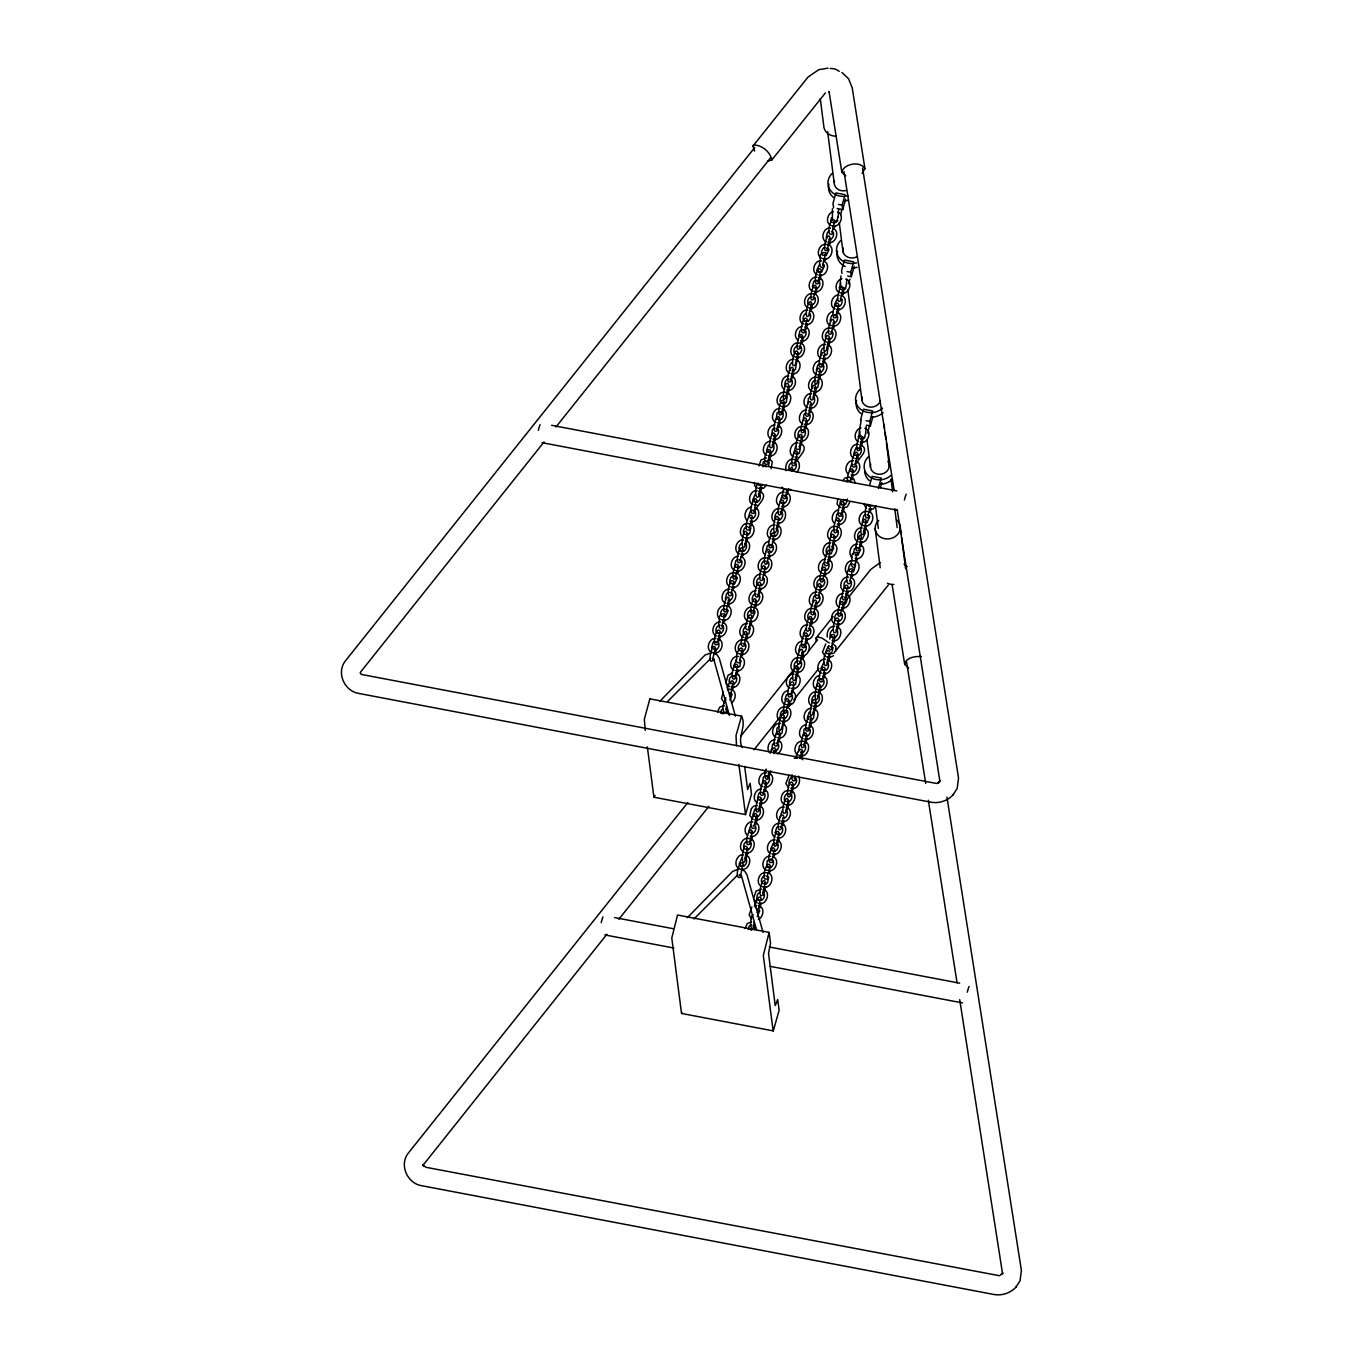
<?xml version="1.0" encoding="UTF-8"?>
<svg xmlns="http://www.w3.org/2000/svg" width="1363" height="1363" viewBox="0 0 1363 1363"><rect width="100%" height="100%" fill="white"/><g stroke="black" fill="none" stroke-linecap="round" stroke-linejoin="round"><path stroke-width="1.5" d="M721.828 626.281L724.452 615.786L723.037 616.383M725.695 609.517C726.735 611.834 728.847 598.578 728.353 599.924M735.236 576.805C734.981 578.116 739.905 564.844 736.838 567.127M742.92 652.349C743.227 642.194 735.032 652.417 736.804 658.039C733.669 664.088 743.431 663.968 739.7 659.862M739.002 567.894C735.577 553.787 728.268 587.3 736.889 577.248M740.45 551.419L740.688 550.362M743.585 551.47C740.296 537.601 732.681 569.819 741.336 561.232M745.067 544.519L747.367 533.7L746.362 534.313M743.431 643.796C744.505 647.101 746.771 631.955 746.106 634.204M748.168 535.046C741.523 517.923 739.24 568.15 747.878 537.533M740.569 866.221L740.825 865.164M752.768 518.639C751.234 509.115 745.527 521.705 746.464 526.22C744.062 531.996 753.279 530.48 749.463 527.072M743.721 866.272C741.131 853.068 732.34 881.912 741.063 876.954M752.989 611.084C752.7 613.282 757.845 598.323 754.574 601.424M757.351 502.214C754.625 488.789 746.038 518.639 754.812 512.641M748.304 849.865C741.591 832.878 739.393 882.883 747.997 852.352M749.122 842.351C748.713 844.719 754.216 830.067 750.314 832.554M752.887 833.44C749.735 819.521 741.898 851.807 750.621 843.203M761.338 585.749C758.646 572.375 750.008 602.173 758.816 596.193M762.496 578.474L765.103 567.979L764.098 568.592M757.47 817.016C755.017 804.17 746.072 831.566 754.625 828.023M758.629 809.741L761.236 799.246L759.821 799.825M762.053 800.592C758.237 786.247 751.643 820.986 760.043 809.554M771.935 536.443L772.191 535.386M762.616 893.276L765.239 882.781L763.825 883.377M775.087 536.494C772.548 523.358 763.689 552.117 772.429 547.193M776.246 529.219L778.869 518.724L777.455 519.32M779.67 520.087C773.128 502.93 770.64 553.225 779.363 522.574M770.623 867.72C769.379 858.383 763.229 870.31 764.37 874.842C761.61 880.634 771.032 880.072 767.335 876.153M779.789 834.889C776.058 820.56 769.345 855.265 777.796 843.833M776.28 743.721C776.518 745.34 782.038 731.215 777.83 734.044M784.253 503.663C780.76 489.556 773.554 523.068 782.141 513.016M775.206 851.313C772.548 838.075 763.876 866.953 772.565 861.995M789.91 379.664C790.966 383.156 793.045 367.891 792.533 370.055M780.232 827.256C781.357 829.317 783.367 816.352 782.89 817.664M785.787 711.009C785.344 711.895 791.375 698.486 786.996 701.212M793.419 470.831L791.869 466.981L789.092 469.911M784.372 818.464C780.931 804.323 773.656 837.887 782.26 827.818M793.862 463.199C794.152 465.226 799.297 451.221 795.447 453.521M799.417 346.935C799.042 349.03 804.732 334.191 800.626 337.138M798.002 454.407C794.85 440.488 787.03 472.774 795.753 464.17M788.956 802.057C785.241 787.763 778.512 822.4 786.962 811.002M802.586 437.983C801.035 428.408 795.328 441.067 796.299 445.582C794.033 451.937 803.386 449.074 799.297 446.417M793.556 785.633C789.824 771.305 783.095 806.01 791.545 794.578M803.403 430.487C803.216 432.855 807.833 418.322 805.005 420.809M799.536 661.736L800.268 662.657L802.177 651.838M812.399 620.915C810.014 604.32 801.376 640.303 810.474 628.939M809.043 629.127L811.667 618.632L810.252 619.228M822.673 265.069L825.297 254.574L823.882 255.154M817.289 696.033L818.004 696.953L819.93 686.134M832.06 232.477L834.463 221.726L833.457 222.339M826.711 563.123C827.699 565.219 829.88 552.185 829.334 553.514M829.368 645.909C826.131 646.914 831.345 652.519 832.418 647.987M840.426 299.349L843.05 288.854L841.635 289.45M835.4 537.891C828.568 521.16 826.591 570.773 835.093 540.378M836.218 530.394C835.809 532.575 841.312 518.196 837.427 520.598M839.983 521.484C836.456 507.326 829.3 540.907 837.87 530.837M841.414 505.009L841.67 503.952M844.566 505.06C841.755 491.736 833.304 521.45 842.044 515.504M844.447 597.403L845.503 598.442L847.139 587.777M848.553 588.612C845.707 575.237 837.308 605.019 846.031 599.039M853.732 472.228C851.636 462.193 846.15 477.016 847.479 481.735M853.817 464.579C855.402 467.492 857.821 453.044 856.509 455.055M858.315 455.804C855.811 442.6 846.917 471.445 855.674 466.487M862.898 439.38C859.184 425.052 852.454 459.757 860.905 448.342M867.72 515.418C867.277 516.458 873.019 503.424 868.913 505.622M726.087 682.233L727.995 675.332L732.51 672.743M757.487 798.156L758.458 799.842M762.735 883.497C759.958 882.56 761.73 875.591 765.188 875.779M774.951 742.971L772.565 744.249L771.833 750.349M789.824 470.065C787.558 468.838 789.194 462.296 792.567 462.449M775.206 832.708L776.194 834.122M784.952 699.832L786.434 694.755L788.393 693.716M816.352 370.123L817.817 364.977L819.759 363.938M830.101 320.867L831.566 315.722L833.509 314.683M833.185 222.68L836.507 222.084L838.126 216.717M858.332 436.944L858.741 438.187M423.246 1164.479L423.45 1166.2L423.007 1165.144L426.023 1167.307L999.607 1275.751L1002.776 1272.906L1002.606 1274.013L959.705 999.658M733.805 684.72C733.805 675.401 725.951 685.231 727.706 690.36M650.049 698.895L741.472 716.103C747.111 726.666 736.684 736.77 742.256 747.554M771.066 453.402C770.129 443.367 763.587 455.549 764.796 460.541C762.718 468.497 773.809 461.784 765.955 461.035M775.649 436.978C772.463 421.525 764.967 456.895 773.673 445.497M780.232 420.554C777.694 405.663 768.988 438.392 778.017 429.89M784.815 404.147C781.629 388.676 774.133 424.063 782.856 412.648M789.398 387.722C785.684 370.02 779.363 411.03 786.724 395.9M766.602 784.628C764.047 769.686 755.375 802.466 764.387 793.947M793.982 371.298C791.579 356.595 782.618 388.131 791.63 380.993M798.582 354.891C795.481 339.438 787.831 374.808 796.605 363.393M775.768 751.78C777.183 745.663 769.976 747.401 770.862 752.649M780.369 735.373C777.949 720.686 768.988 752.189 778 745.05M784.952 718.948C781.289 701.178 774.9 742.154 782.26 727.126M807.152 422.002C804.34 406.77 796.145 440.965 805.056 430.912M789.535 702.524C786.281 687.105 778.869 722.424 787.558 711.043M811.735 405.595C809.196 390.687 800.49 423.416 809.503 414.914M816.318 389.171C813.132 373.683 805.635 409.104 814.341 397.689M798.701 669.693C795.447 654.274 788.035 689.593 796.725 678.195M820.901 372.746C817.238 355.044 810.866 395.798 818.226 380.924M802.688 753.228C802.892 744.079 794.799 753.194 796.691 758.339M830.067 339.915C826.37 322.673 819.64 362.337 827.528 348.161M807.271 736.821C804.34 721.657 796.333 755.732 805.175 745.731M834.65 323.491C832.282 308.771 823.269 340.341 832.299 333.185M811.854 720.397C809.247 705.404 800.66 738.269 809.622 729.716M816.437 703.972C812.689 686.339 806.436 727.263 813.762 712.15M821.02 687.565C815.142 668.5 811.615 721.521 820.833 689.065M828.005 68.15L818.771 69.683L808.038 77.061L753.006 145.977L754.523 151.089M767.744 161.107L771.697 160.153C770.828 152.264 761.661 144.734 753.773 145.108L753.006 145.977M833.1 616.638L815.892 638.225L816.284 641.326M716.018 650.901C713.633 634.374 704.995 670.272 714.093 658.942M729.767 601.645C727.672 585.34 718.471 620.029 727.723 610.079M747.503 635.942C746.004 620.404 735.73 651.224 745.05 645.449M756.669 603.093C754.182 586.499 745.714 622.499 754.744 611.135M803.114 338.944C800.745 322.418 792.09 358.299 801.188 346.969M812.28 306.096C809.912 289.586 801.257 325.467 810.355 314.137M816.863 289.689C814.495 273.145 805.84 309.06 814.938 297.713M830.612 240.433C828.397 224.06 819.384 258.834 828.568 248.867M803.233 653.746C801.41 637.68 791.733 671.039 801.052 662.588M843.782 291.137C841.227 274.576 832.844 310.508 841.857 299.161M816.982 604.49C815.619 589.055 805.158 619.756 814.546 614.014M834.735 638.787C836.541 632.568 829.079 633.369 829.863 639.162M843.901 605.939C841.533 589.395 832.878 625.31 841.976 613.98M846.815 279.142L846.44 283.504M845.724 175.827L841.806 172.113C843.953 163.441 860.445 160.783 864.926 168.637L862.08 173.357M795.055 776.16L795.089 779.04L794.033 778.017M908.61 668.074L904.674 664.36C905.986 657.341 915.408 656.08 921.371 656.591M761.798 487.221L760.35 493.27M770.964 454.373L769.516 460.421M775.547 437.966L774.099 443.997M788.7 488.67L787.252 494.718M802.449 439.414L801.001 445.462M807.049 422.99L805.584 429.038M757.334 818.447L757.164 819.504M761.917 802.023L760.469 808.072M766.5 785.616L765.052 791.647M755.272 907.179C754.165 903.09 759.975 891.487 761.474 900.159M788.819 803.471L787.371 809.52M793.419 787.064L791.954 793.096M802.586 754.216L801.955 757.3M858.179 457.235L858.026 458.292M862.762 440.811L861.314 446.86M838.126 216.973L838.586 209.834M753.756 897.893L756.005 891.095L761.389 889.119M855.095 482.928L853.92 479.146L849.081 477.203M865.744 433.264L864.142 438.375L860.803 438.971M863.801 503.663L866.084 508.331M832.401 208.743L832.435 219.835M840.988 275.871L840.204 282.942L841.533 287.559M866.204 426.125L865.624 433.383M715.865 651.94L715.319 654.479M726.309 706.784L725.815 709.833M733.618 686.219L733.073 688.775M780.045 422.07L778.682 427.59M738.201 669.812L736.821 675.315M742.784 653.388L742.239 655.927M784.645 405.646L783.265 411.166M789.228 389.239L787.848 394.742M747.367 636.964L746.822 639.52M793.811 372.815L792.431 378.335M798.394 356.39L797.014 361.911M802.977 339.966L802.432 342.522M807.56 323.559L806.18 329.079M812.144 307.135L811.598 309.691M811.547 407.094L810.167 412.614M816.13 390.687L814.75 396.19M820.713 374.263L819.35 379.783M825.297 357.839L823.934 363.359M829.88 341.432L828.517 346.935M834.463 325.007L833.917 327.563M839.046 308.583L837.683 314.103M843.646 292.159L843.101 294.715M780.181 736.872L778.801 742.392M784.764 720.465L783.384 725.968M789.347 704.041L788.802 706.596M793.93 687.616L792.55 693.137M798.514 671.209L797.134 676.712M803.097 654.785L802.551 657.324M807.68 638.361L806.3 643.881M812.263 621.937L811.718 624.493M792.107 774.763C790.114 777.864 793.76 784.253 795.873 778.972M807.083 738.32L805.72 743.84M811.667 721.913L810.304 727.416M816.25 705.489L814.887 711.009M825.433 672.658L824.053 678.161M830.016 656.233L828.636 661.754M834.599 639.809L834.054 642.365M839.182 623.385L837.802 628.905M843.765 606.978L843.22 609.517M720.363 636.061L719.085 641.036M724.946 619.637L724.503 621.647M729.529 603.213L729.086 605.223M734.112 586.789L733.669 588.816M738.695 570.381L738.252 572.392M743.295 553.957L742.835 555.968M752.461 521.126L751.166 526.101M751.865 621.085L750.587 626.06M756.448 604.661L755.988 606.671M816.641 291.256L816.181 293.266M761.031 588.254L759.753 593.229M821.225 274.832L819.93 279.807M765.614 571.83L765.154 573.84M825.808 258.425L825.348 260.435M770.197 555.405L769.737 557.416M830.391 242.001L829.931 244.011M774.78 538.981L774.32 541.009M834.974 225.577L834.514 227.587M783.946 506.15L782.669 511.125M839.267 305.891C835.349 294.169 828.602 324.019 836.882 316.761M790.029 694.466C789.45 697.481 798.037 679.149 790.915 682.369C788.291 684.465 785.275 701.553 791.75 695.794M816.761 606.058L816.301 608.068M761.15 903.056L759.873 908.031M821.344 589.651L820.884 591.661M765.733 886.631L763.399 894.827L760.878 895.883L759.736 893.174L760.23 888.625L762.241 881.742L764.387 880.277L766.057 883.752L763.944 883.735M825.927 573.227L825.467 575.237M830.51 556.803L829.232 561.777M770.316 870.207L769.874 872.235M774.9 853.8L774.457 855.811M839.676 523.971L839.233 525.982M779.483 837.376L778.205 842.351M844.259 507.547L842.981 512.522M784.083 820.952L782.788 825.944M848.263 591.099L846.968 596.074M852.846 574.675L852.386 576.685M857.429 558.251L856.969 560.261M862.012 541.844L860.717 546.819M866.595 525.419L864.244 533.615L861.74 534.671L860.581 531.962L861.092 527.396L863.086 520.53L865.232 519.064L866.902 522.523L864.806 522.523M871.178 508.995L870.718 511.006M754.352 482.417L754.71 485.705L757.112 487.92M841.84 209.442L840.698 214.519M851.977 482.587L850.444 480.662M869.475 425.75L867.669 432.94M759.702 485.024L761.099 484.529L758.492 494.939M759.276 491.157C770.163 495.74 757.112 504.702 755.749 509.677M796.776 353.699L797.764 353.187L795.515 364.074M806.351 320.782L804.715 331.43L803.659 330.408M799.945 443.35C810.832 447.916 797.764 456.895 796.418 461.87M827.869 338.706L829.266 338.211L826.659 348.604M755.647 816.267C757.027 814.512 754.403 828.636 752.955 825.791M752.478 836.473L751.303 840.903M757.061 820.049L755.886 824.496M764.081 783.299C767.914 781.186 762.752 794.97 762.479 792.976M770.811 770.794L769.635 775.223M806.078 635.669C806.828 633.982 805.124 649.316 803.386 645.193M754.114 922.206L753.824 926.823L753.109 925.903M853.323 475.244L852.148 479.691M860.683 438.613L862.08 438.119L859.474 448.529M860.257 444.747C871.144 449.313 858.077 458.292 856.731 463.267M777.626 834.139L778.955 833.628L776.365 844.021M787.15 801.308L788.138 800.797L785.804 811.496M799.86 758.441L801.904 751.439L800.899 752.052M823.814 669.949C825.177 668.228 822.553 682.42 821.122 679.473M833.321 637.049L831.754 647.698L830.663 646.641M849.882 279.194L848.604 283.76M861.177 419.974L859.269 432.105L860.598 436.722M768.647 772.225L768.17 777.591L766.705 776.535M758.952 466.01L761.048 459.91L766.432 457.934M762.377 465.413L763.399 462.04L765.342 461.001M831.532 217.688L830.714 221.147L832.265 222.51M768.732 465.482L768.953 462.006M837.223 208.539L842.726 209.578L842.147 205.097L845.06 194.67L835.911 192.933L832.997 203.36L833.56 207.84M842.726 209.578L845.639 199.134M771.1 468.685L772.31 461.648L768.459 458.309M717.517 712.236L719.732 707.073L724.588 705.659M720.516 713.156L721.538 709.765L723.174 708.76M783.895 488.55C782.669 491.021 780.726 501.38 785.991 498.245M786.894 489.487L785.787 497.086L784.338 496.013M726.871 713.224L726.683 709.39M847.633 276.007L851.296 276.706L850.716 272.225L853.63 261.798L844.481 260.043L841.567 270.487L841.942 273.469M851.296 276.706L854.209 266.262M751.166 809.145L749.786 815.585L753.245 819.384M837.836 498.688L837.035 504.225L840.358 507.411M860.632 419.668L863.546 409.224L872.695 410.962L869.781 421.406L870.344 425.869L866.681 425.171M757.504 798.088L758.935 793.266L761.201 792.227M840.835 499.659L840.017 503.117L841.55 504.48M858.366 436.876L859.951 431.815M766.279 769.073C763.11 772.293 765.597 784.764 769.226 776.723M773.86 753.603L775.002 749.991L773.622 750.587M847.394 498.994L845.963 503.833L843.237 505.111L841.516 514.89L840.46 513.851M870.344 425.869L872.78 417.18M849.779 502.112L847.258 506.951L841.908 507.752M745.135 928.527L747.282 923.45L751.643 921.882M869.679 485.041L872.116 476.351L881.265 478.089L878.351 488.516M748.151 929.447L749.326 925.835L751.746 925.068M775.24 832.384L776.671 827.545L778.937 826.523M754.506 929.515L755.119 926.772L753.586 925.426M832.435 650.39L833.049 647.646L831.515 646.301M880.379 487.784L881.844 482.553M835.434 651.344L836.013 646.556L832.163 643.217M814.375 287.883C818.584 285.668 812.655 298.804 813.166 297.679M824.104 264.882C821.906 271.85 817.681 263.553 820.424 259.89C817.067 250.673 831.43 251.422 824.019 255.528M734.01 575.868L733.805 576.907M742.102 550.669C743.227 548.284 740.279 562.595 739.479 560.261M759.924 494.752C754.608 503.85 754.625 485.347 758.254 483.132M713.531 649.095L715.268 648.618L712.662 659.13M723.259 626.094C721.095 633.114 716.802 624.765 719.579 621.102C716.222 611.885 730.568 612.634 723.157 616.74M770.521 552.526C766.517 539.424 760.06 572.341 768.391 562.272M819.81 371.315L817.885 382.151L817.17 381.231M810.338 404.317L808.719 414.982L807.663 413.943M792.09 470.865L792.619 469.468L791.256 470.065M773.673 535.676L772.037 546.342L770.572 545.285M759.907 584.931L758.288 595.597L757.232 594.558M732.698 683.289L730.789 694.108L730.057 693.188M748.866 627.031C752.308 631.733 742.358 630.37 746.14 624.135C747.333 621.153 746.72 615.531 750.502 614.73C752.615 615.088 752.989 619.841 750.076 618.189M727.246 709.646L725.849 712.287M821.242 578.713L820.713 580.127L821.378 579.565M815.585 602.77L814.018 613.401L812.91 612.362M867.55 504.412C864.5 506.474 863.921 524.005 869.355 515.861M860.888 538.521L859.269 549.187L858.213 548.147M851.142 581.132C848.893 588.117 844.702 579.82 847.462 576.14C844.106 566.923 858.469 567.672 851.04 571.779M774.797 842.879L774.269 844.276L774.951 843.731M837.393 630.388C829.437 641.666 834.667 608.46 839.387 620.693M828.227 663.236C822.025 673.407 822.553 647.101 829.743 651.207M654.99 795.362L653.916 797.219L647.357 746.958M802.091 429.89L801.972 430.589M751.66 610.488L751.541 611.203M763.791 578.696C755.46 588.697 761.934 555.883 765.938 568.933M857.821 447.694L857.395 448.768L858.06 448.223M843.322 504.77L843.152 504.225M824.104 580.093C815.773 590.128 822.264 557.246 826.251 570.33M792.908 685.385L792.721 684.839M756.959 808.923L756.533 809.997L757.198 809.435M838.892 613.333L838.773 614.049M855.606 565.117C853.068 571.608 849.524 563.021 852.045 559.733C848.689 550.499 863.052 551.265 855.623 555.354M788.461 793.947L788.342 794.646M754.761 926.329C749.088 934.405 750.059 916.669 753.075 914.573M766.517 485.109L763.484 488.329L758.254 488.295M842.845 480.764L844.736 478.192L848.502 477.118M845.81 481.786L848.604 480.304M876.068 505.826L873.036 509.046L868.827 509.2M823.116 366.017C814.563 373.189 822.093 342.88 825.518 355.487M736.02 677.973C727.74 685.146 734.504 655.433 738.422 667.103M731.437 694.397L729.955 696.101M823.252 680.819C814.921 688.025 821.736 658.261 825.637 669.949M423.229 1164.99L606.91 934.234M818.993 282.788C813.149 287.832 815.466 273.503 817.204 271.424C817.459 264.797 825.211 272.361 819.419 271.936M805.243 332.044C796.725 338.075 804.511 308.771 807.782 321.208M718.148 644C709.629 650.049 717.415 620.727 720.686 633.165M828.295 564.759C818.413 571.744 830.51 538.964 829.641 554.094M819.129 597.59C810.576 603.553 818.396 574.368 821.65 586.754M805.38 646.846C796.844 652.894 804.63 623.59 807.901 636.01M682.164 1012.879L681.534 1013.51L671.789 938.051L677.547 915.016L769.141 932.411L770.538 943.417L768.528 953.197L775.223 1005.621L777.711 999.539L779.125 1010.273L773.281 1030.888L681.756 1013.493M840.732 282.874L839.25 287.968L840.255 289.45M723.412 691.74L721.504 698.64L724.417 702.814M860.24 442.072C867.873 444.883 872.882 430.197 864.841 428.323M751.337 808.634L753.603 806.215L757.385 805.567M832.623 233.772C824.172 238.627 832.163 210.549 835.28 222.697M784.1 396.36C784.969 392.68 776.706 400.092 781.544 403.039M762.837 466.725L764.439 465.482L766.279 466.845M731.778 595.001C725.78 599.243 728.677 585.494 730.091 583.381C730.347 576.753 738.116 584.318 732.323 583.909M725.763 697.72C724.775 701.826 720.516 709.135 724.571 712.593M859.661 550.039C849.882 555.763 862.166 524.329 861.143 539.118M758.799 911.251L757.198 912.494M649.878 698.776L644.324 719.323L645.244 730.381M846.304 499.642L844.481 500.545L843.135 499.386M769.107 932.411L763.314 955.463L773.162 1030.939M952.958 794.936L957.167 788.615L958.53 778.12L862.575 168.143M1015.844 1287.2L1020.052 1280.879L1021.398 1270.367L946.961 797.116M754.761 147.494L345.657 660.561C335.843 672.334 344.379 691.433 359.133 693.494L931.099 802.228C939.294 803.71 948.086 800.66 953.555 794.356M544.024 441.987L361.178 671.295C359.082 673.901 360.991 673.101 361.246 674.412L936.722 783.504L939.601 781.8L939.737 780.249L897.144 509.506M555.951 427.028L770.606 157.818M771.697 160.153L825.399 92.905M843.697 603.349L870.906 569.308L880.242 562.578M687.889 802.466L408.542 1152.825C398.729 1164.598 407.247 1183.68 422.019 1185.759L993.968 1294.492C1002.18 1295.974 1010.971 1292.925 1016.44 1286.621M740.859 736.054L797.781 664.65M801.751 659.675L804.409 656.353M808.378 651.378L817.647 639.741M618.819 919.275L708.93 806.283M753.978 749.786L784.458 711.554M788.427 706.579L791.085 703.257M793.726 699.935L818.907 668.347M829.505 655.058L832.163 651.735M888.233 585.136L833.815 653.269M815.892 638.225L817.987 637.049L822.042 638.071L829.317 643.029M768.476 445.088L766.5 450.71L768.085 452.38M796.708 472.211C800.848 468.225 800.575 459.058 793.351 459.382M751.865 907.025L749.139 914.931L751.49 918.798M738.882 764.353L745.527 814.648L751.49 794.101L750.11 783.282L747.623 789.501L744.658 766.347M659.675 701.434L705.012 655.075L711.469 652.621M667.836 701.178L710.753 658.414M687.31 917.725L732.647 871.383L739.104 868.913M694.006 918.969L737.792 874.842M872.524 505.707L868.452 505.929M833.56 322.06L831.634 332.896L830.919 331.976M825.791 643.83L822.485 652.23L825.399 656.404M833.423 655.756L830.476 657.17L826.557 656.779M809.264 712.082L807.288 717.705L807.918 718.948M789.126 775.189L785.821 783.589L788.717 787.763M837.802 220.533L834.889 221.47M795.634 446.365L793.845 453.215M855.947 447.763L853.715 453.555L855.3 455.225M729.886 700.156L732.118 694.38L730.534 692.711M731.386 702.933C736.65 699.73 736.991 688.877 729.171 689.252M755.102 808.975L752.87 814.767L754.455 816.437M829.215 238.712L827.648 249.344L826.54 248.287M755.92 501.38L754.301 512.045L753.245 511.006M721.726 713.548L723.838 713.616M742.29 865.454L740.671 876.119L739.615 875.08M845.776 288.104L842.692 288.343M864.841 437.267L861.74 437.506M762.564 485.262L759.838 485.381M755.255 494.036L752.751 499.965L754.318 501.635M790.983 489.487L786.178 489.93M750.672 510.461L748.423 517.224M782.175 495.485L779.909 502.266M851.654 464.05L849.336 470.763M777.353 753.875C782.209 751.592 784.185 741.711 777.745 740.279M794.254 758.407L798.054 757.76M750.792 825.262L748.543 832.043M782.294 810.304L780.045 817.067M757.232 916.6L759.753 910.671L756.329 908.644M758.424 919.514C763.28 917.231 765.256 907.349 758.816 905.918M824.087 355.062L822.468 365.727L821.412 364.688M819.453 371.503L818.362 371.435M741.54 716.154L736.02 735.526L736.497 745.697M819.572 686.322L817.885 686.253M810.457 719.119L808.838 729.784L807.373 728.728M654.001 797.253L745.646 814.597M760.043 899.733L758.407 910.399L756.942 909.342M826.165 255.648L828.977 249.616L827.392 247.947M819.725 264.064L816.931 270.095L818.379 271.97M821.582 272.055L824.394 266.041L822.809 264.371M837.478 298.361L834.667 304.375L836.252 306.062M838.194 513.204L836.643 514.635L836.013 520.479M866.953 522.642L869.764 516.611L868.197 514.941M862.37 539.067L865.181 533.035L863.597 531.366M734.487 584.028L737.298 577.997L735.713 576.328M830.885 554.025L833.696 548.011L832.111 546.324M857.787 555.474L860.598 549.459L857.174 547.432M853.204 571.898C854.618 572.46 857.872 549.953 855.163 554.877M725.32 616.86L728.132 610.828L726.547 609.159M752.24 618.308L755.034 612.277L753.466 610.607M806.095 628.139L803.301 634.153L804.869 635.822M736.616 659.573L733.805 665.604L735.39 667.274M828.431 646.011L825.671 651.77L826.625 653.507M823.848 662.418L821.037 668.449L822.622 670.119M794.203 685.385L795.753 683.953L796.384 678.11M773.417 843.033L770.606 849.064L772.191 850.733M741.915 857.991L739.121 864.023L740.688 865.692M766.108 883.854L767.556 882.679L768.647 876.971M833.287 211.64C827.767 212.645 824.973 222.493 830.459 225.219M841.874 278.751C836.388 279.773 833.526 289.603 839.029 292.346M806.283 313.251C803.471 313.831 801.427 320.373 804.749 321.021M824.036 347.548C820.935 348.298 819.879 354.482 821.923 355.13M792.533 362.507C789.45 363.137 788.513 369.441 790.421 370.089M810.269 396.803L808.429 398.303L807.782 404.147M860.922 427.931C855.402 428.936 852.608 438.784 858.077 441.51M773.605 528.163C770.47 528.98 769.022 535.574 772.071 535.915M742.102 543.121C739.138 543.564 737.604 550.652 740.569 550.891M860.82 531.008C857.651 531.877 856.271 538.487 859.286 538.76M829.334 545.967C826.37 546.802 824.53 553.02 827.801 553.736M759.855 577.418C757.198 577.861 754.881 584.114 758.322 585.17M847.07 580.263C843.697 581.371 842.862 587.317 845.418 588.22M746.089 626.673C742 627.593 742.869 636.317 745.016 634.136M833.321 629.519C830.544 630.064 828.653 636.282 831.498 637.202M792.653 677.326C789.603 678.093 788.496 684.243 790.54 684.908M778.903 726.581L777.046 728.081L776.416 733.924M769.141 859.389L767.284 860.871L766.653 866.715M759.975 892.22C756.584 893.072 755.971 899.784 758.322 900.193M754.233 905.662L756.789 905.543M819.708 271.595C821.173 268.971 818.567 285.106 817.016 281.119M837.444 305.891C839.387 303.268 836.013 318.363 834.752 315.415M814.529 387.978L815.534 387.365L812.91 397.86M783.026 402.954C784.645 400.075 781.868 416.124 780.335 412.478M800.78 437.233L801.751 436.722L799.382 447.371M769.277 452.209C771.237 449.603 767.863 464.51 766.585 461.733M833.577 537.158L834.565 536.647L832.197 547.279M732.613 583.568L733.584 583.057L731.215 593.689M851.33 571.438L852.335 570.824L849.711 581.32M819.827 586.414L820.816 585.903L818.533 596.619M750.349 617.848L751.354 617.235L748.951 627.985M718.846 632.824C720.414 630.899 717.5 645.295 716.154 642.348M837.564 620.693L838.552 620.182L836.286 630.916M736.599 667.103C738.286 664.974 735.236 679.473 733.907 676.627M783.163 717.756L784.168 717.142L781.868 727.978M773.4 850.563C774.78 848.485 772.191 862.898 770.708 860.087M829.522 231.131L827.443 232.409L826.199 237.826M815.773 280.386L813.813 281.425L812.382 286.826M833.372 311.531C826.932 311.769 823.882 323.985 831.021 325.553M801.87 326.49C796.111 326.813 792.925 336.525 797.798 339.847M802.023 329.642L800.064 330.681L798.633 336.082M819.606 360.786C813.149 361.025 810.167 373.223 817.255 374.808M779.091 411.745L777.012 413.023L776.297 419.123M751.439 507.104C745.646 507.411 742.511 517.139 747.367 520.445M838.671 509.949C832.878 510.256 829.726 519.985 834.599 523.29M769.192 541.384C763.382 541.707 760.247 551.419 765.12 554.741M769.328 544.536L767.25 545.813L766.006 551.231M856.56 547.381L854.482 548.659L853.221 554.077M728.677 592.343L726.598 593.621L725.337 599.039M815.892 595.188L813.813 596.466L812.569 601.884M714.911 641.598L712.968 642.637L711.52 648.055M801.989 641.309C795.532 641.547 792.533 653.746 799.638 655.33M802.143 644.46L800.183 645.5L798.752 650.901M732.664 675.895C729.835 676.065 727.723 681.619 730.227 683.51M819.742 675.588C813.268 675.844 810.286 688.025 817.391 689.61M819.879 678.74L817.8 680.018L817.084 686.117M788.24 690.564C781.817 690.802 778.767 703.001 785.889 704.586M805.993 724.843C799.74 725.116 796.622 736.514 803.08 738.729M806.129 727.995L804.051 729.273L803.335 735.373M765.461 775.803L763.382 777.08L762.462 782.992M825.467 244.403C819.044 243.892 815.398 255.12 821.293 258.05M825.245 247.555C821.957 247.248 820.236 253.825 822.502 255.171M811.718 293.658C805.329 293.147 801.631 304.392 807.526 307.305M829.454 327.955C823.031 327.427 819.384 338.688 825.279 341.602M829.249 331.107C825.995 331.005 823.746 337.343 826.779 338.825M797.951 342.931C791.528 342.403 787.899 353.63 793.777 356.561M788.785 375.762C782.362 375.251 778.733 386.479 784.611 389.409M815.704 377.21C809.281 376.699 805.635 387.927 811.53 390.857M788.581 378.914C785.48 378.42 783.538 385.013 785.838 386.513M784.202 392.186C777.779 391.658 774.15 402.886 780.028 405.816M806.538 410.042C799.86 409.479 796.265 421.627 802.96 423.927M806.317 413.193L803.931 414.471L803.199 420.571M775.036 425.017C768.647 424.506 764.967 435.734 770.862 438.665M801.955 426.466C795.532 425.955 791.886 437.182 797.764 440.113M774.831 428.169L772.429 429.43L771.714 435.53M797.594 457.372L795.345 457.099M857.906 458.769L855.657 458.496M792.772 459.297C787.235 458.956 784.628 466.265 786.212 470.729M756.925 505.179L754.693 504.906M779.023 508.569C772.6 508.041 768.971 519.269 774.848 522.199M866.255 511.415C859.832 510.886 856.185 522.114 862.08 525.045M778.818 511.704C775.172 511.824 773.537 518.536 776.365 519.422M866.033 514.55L863.767 515.589L862.404 521.245M747.537 523.528C741.114 523.017 737.468 534.245 743.346 537.175M834.752 526.374C828.329 525.862 824.7 537.09 830.578 540.021M738.371 556.377C731.931 555.848 728.302 567.076 734.18 570.007M765.273 557.825C758.85 557.297 755.221 568.524 761.099 571.455M825.586 559.222C819.197 558.711 815.517 569.921 821.412 572.852M852.505 560.67C846.082 560.159 842.436 571.37 848.314 574.3M738.15 559.511L735.764 560.789L734.606 566.429M825.382 562.357L823.116 563.396L821.736 569.053M733.771 572.784C727.382 572.273 723.702 583.5 729.597 586.431M821.003 575.629C814.614 575.118 810.917 586.363 816.829 589.276M756.107 590.656C749.684 590.145 746.055 601.373 751.933 604.303M843.322 593.501C836.916 592.99 833.253 604.235 839.148 607.148M755.903 593.808C752.291 593.587 751.132 600.725 753.16 601.407M843.118 596.653L840.852 597.693L839.421 603.093M724.605 605.632C718.216 605.121 714.536 616.332 720.431 619.262M751.524 607.08C745.101 606.569 741.472 617.78 747.35 620.727M811.837 608.477C805.414 607.966 801.785 619.177 807.663 622.124M838.739 609.925C832.35 609.414 828.653 620.659 834.565 623.572M724.4 608.767C720.823 608.852 719.425 615.156 721.657 616.383M811.632 611.612C808.429 611.527 806.317 617.439 808.872 619.228M742.358 639.911C735.935 639.4 732.289 650.628 738.167 653.559M742.136 643.063C738.746 643.183 736.94 648.941 739.393 650.662M829.658 654.087L828.125 653.882M714.996 652.945C721.896 653.541 725.389 640.576 718.028 638.923M798.088 657.733C791.664 657.222 788.018 668.449 793.896 671.38M815.824 692.012C809.401 691.501 805.772 702.729 811.649 705.659M815.619 695.164C812.484 694.636 810.286 701.706 813.149 702.882M784.321 706.988C777.898 706.477 774.269 717.705 780.147 720.635M775.155 739.819C768.988 739.359 765.41 749.565 770.299 753.092M802.074 741.268C795.685 740.773 792.005 751.984 797.9 754.915M792.687 777.251C789.211 776.961 787.916 783.998 789.807 784.781M761.406 789.075C754.983 788.564 751.354 799.791 757.232 802.722M788.325 790.54C781.919 790.029 778.256 801.24 784.134 804.17M779.159 823.371C772.719 822.86 769.09 834.088 774.968 837.018M747.657 838.347C741.233 837.819 737.604 849.047 743.482 851.977M765.393 872.627C758.97 872.116 755.341 883.343 761.218 886.274M810.133 304.409L811.513 303.932L808.923 314.325M773.451 435.768L774.866 435.172L772.259 445.667M864.67 522.165L866.067 521.671L863.461 532.064M824.053 569.973C827.46 567.127 822.145 580.825 822.468 579.65M828.005 653.507L829.386 653.013L826.796 663.423M796.503 668.483L797.9 667.989L795.293 678.382M814.239 702.763L815.636 702.286L813.047 712.679M791.375 784.884C794.799 782.209 789.416 795.771 789.773 794.544M746.072 849.098L747.469 848.604L744.862 858.997M750.229 929.515L751.729 930.213M830.612 228.064C823.644 226.718 819.572 239.496 826.472 241.864M829.522 239.275C833.423 239.939 835.11 231.727 831.992 231.523M821.446 260.895C814.495 259.549 810.389 272.327 817.306 274.713M816.863 277.319C809.656 275.888 805.669 289.586 813.268 291.256M815.756 288.53C820.236 289.058 821.889 279.296 816.386 280.437M839.182 295.192C832.214 293.846 828.159 306.624 835.059 308.992M811.803 296.844C808.174 296.231 806.163 303.54 809.043 304.528M807.697 310.151C800.728 308.805 796.656 321.6 803.557 323.968M833.509 322.827C837.683 323.576 839.898 313.882 834.139 314.717M806.589 321.378C810.389 322.009 811.581 314.717 809.912 313.95M825.433 344.447C818.499 343.101 814.393 355.879 821.293 358.248M798.054 346.1C794.714 345.418 792.124 352.199 795.293 353.784M824.342 355.658L827.034 354.431L827.954 348.519M793.947 359.423C786.962 358.06 782.907 370.855 789.807 373.223M819.759 372.082C824.223 372.593 825.876 362.848 820.373 363.972M792.84 370.634L795.532 369.39L796.265 363.308M815.79 380.396C812.229 379.851 810.423 386.479 812.604 387.893M811.684 393.703C804.715 392.357 800.643 405.135 807.543 407.503M810.593 404.913C814.375 405.322 815.943 398.575 813.626 397.349M780.181 408.679C773.213 407.316 769.141 420.111 776.058 422.479M805.993 421.337C809.826 422.019 811.769 413.909 808.463 413.585M779.091 419.889C783.418 420.468 785.361 410.876 779.721 411.779M802.04 429.652C798.207 428.987 796.656 436.841 799.28 437.336M858.247 444.355C851.279 443.009 847.207 455.787 854.107 458.155M797.934 442.958C790.983 441.612 786.877 454.39 793.794 456.758M771.015 441.51C764.047 440.164 759.975 452.942 766.875 455.31M853.664 460.779C847.156 459.57 843.135 470.491 848.348 474.034M784.185 492.213C777.711 491.004 773.622 501.942 778.869 505.486M757.266 490.765C750.314 489.419 746.225 502.197 753.126 504.566M756.175 501.976C760.094 502.334 762.036 494.854 758.629 494.224M862.234 527.907C855.265 526.544 851.194 539.339 858.094 541.707M834.855 529.56C831.004 528.895 829.471 536.766 832.094 537.243M775.002 525.062C768.068 523.699 763.962 536.494 770.879 538.862M747.623 526.714C743.772 526.391 741.915 533.359 744.862 534.398M857.651 544.314C851.142 543.121 847.122 554.025 852.335 557.586M830.731 542.866C823.797 541.52 819.691 554.298 826.608 556.666M773.911 536.272C777.336 536.988 780.011 529.73 776.382 528.52M743.516 540.021C736.548 538.675 732.476 551.453 739.376 553.821M852.591 563.856C848.808 563.158 847.053 570.961 849.831 571.523M742.409 551.231C746.328 551.64 748.219 544.178 744.88 543.479M765.376 561.011C761.508 560.329 759.992 568.201 762.599 568.678M848.485 577.162C841.533 575.816 837.427 588.595 844.344 590.963M821.088 578.815C817.17 578.457 815.227 585.954 818.635 586.567M761.253 574.317C754.284 572.954 750.212 585.749 757.112 588.117M847.377 588.373C850.682 588.952 852.812 583.04 850.58 580.877M733.873 575.97C730.04 575.305 728.489 583.177 731.113 583.654M816.982 592.121C810.048 590.775 805.942 603.553 812.842 605.939M760.162 585.528C763.791 586.039 766.193 578.985 762.633 577.776M729.767 589.276C722.782 587.93 718.727 600.708 725.627 603.093M815.892 603.349C820.305 603.86 822.128 594.115 816.505 595.239M838.841 613.111C835.383 612.549 832.963 619.262 836.081 620.778M728.66 600.504C733.158 600.844 734.93 591.372 729.29 592.394M751.609 610.266C747.98 609.619 745.987 616.979 748.849 617.933M834.735 626.418C829.062 625.447 826.455 632.449 827.273 637.032M807.816 624.97C800.848 623.607 796.776 636.402 803.676 638.77M747.503 623.572C740.552 622.227 736.463 635.005 743.363 637.373M720.601 622.124C713.616 620.761 709.544 633.574 716.461 635.925M833.628 637.628C837.581 638.157 839.352 630.115 836.098 629.876M720.124 625.225C716.222 624.884 714.246 632.347 717.654 632.977M746.413 634.783L749.105 633.556L750.025 627.644M716.001 638.531C708.828 637.117 704.824 650.781 712.423 652.485M830.629 653.354L832.469 653.593M802.143 652.604C806.606 652.877 808.532 643.694 802.756 644.495M825.552 659.249C818.584 657.903 814.529 670.681 821.429 673.049M714.911 649.759C719.085 650.509 721.3 640.797 715.541 641.649M798.173 660.919C794.322 660.237 792.789 668.109 795.413 668.586M738.337 656.404C731.403 655.058 727.28 667.853 734.197 670.204M794.067 674.225C787.098 672.879 783.026 685.657 789.927 688.025M819.879 686.884C824.342 687.191 826.199 678.093 820.509 678.791M732.647 684.039C737.23 684.362 738.78 674.753 733.277 675.929M788.376 701.86C792.465 702.78 794.765 692.796 789.007 693.75M811.803 708.504C804.834 707.158 800.763 719.937 807.663 722.322M784.424 710.174C780.778 709.544 778.801 716.887 781.663 717.858M810.712 719.732L813.404 718.488L814.324 712.576M780.317 723.48C773.366 722.134 769.26 734.913 776.177 737.281M806.129 736.139C810.729 736.565 812.109 726.7 806.743 728.046M779.21 734.691L781.902 733.464L782.839 727.552M802.16 744.454L799.468 745.697L798.548 751.609M766.551 772.736C759.583 771.39 755.528 784.168 762.428 786.536M792.38 785.395C795.89 786.025 798.462 778.716 794.833 777.643M788.41 793.709C784.867 792.976 782.754 800.302 785.65 801.393M784.304 807.032C777.353 805.669 773.247 818.464 780.164 820.833M783.197 818.243C787.15 818.618 789.041 811.087 785.667 810.491M752.802 821.991C746.294 820.782 742.273 831.703 747.486 835.263M775.138 839.864C768.17 838.518 764.098 851.296 770.998 853.664M747.742 841.516C744.351 840.613 742.085 847.973 744.982 849.2M770.555 856.288C763.331 854.857 759.378 868.521 766.96 870.224M743.636 854.84C736.667 853.477 732.595 866.272 739.496 868.64M742.545 866.05C746.379 866.732 748.304 858.605 745.016 858.298M742.068 869.151C749.275 870.582 753.245 856.918 745.646 855.214M760.281 900.33C763.996 900.977 766.108 893.191 762.752 892.578M838.484 204.416L842.147 205.097M831.617 225.594C839.387 229.461 845.486 215.03 837.768 212.168M828.04 242.205C835.689 245.016 840.664 230.33 832.64 228.439M826.029 244.488C836.712 244.164 831.583 262.769 822.434 258.425M847.053 271.544L850.716 272.225M818.873 275.036C826.523 277.848 831.498 263.161 823.456 261.287M841.755 289.808L845.094 289.212L846.679 283.589M840.187 292.704C848.195 296.742 854.26 281.306 845.793 279.159M814.273 291.461C821.94 294.289 826.898 279.568 818.873 277.711M812.28 293.744C822.962 293.42 817.834 312.025 808.685 307.68M837.172 306.232C841.584 308.259 843.97 298.957 840.562 298.65M836.609 309.316C844.259 312.144 849.234 297.441 841.21 295.567M810.252 304.784C814.171 306.726 817.579 298.565 813.643 297.202M832.026 325.74C839.676 328.568 844.651 313.865 836.626 311.991M830.016 328.023C840.715 327.699 835.553 346.304 826.438 341.977M805.107 324.292C812.774 327.12 817.732 312.417 809.707 310.543M802.637 329.693C808.804 328.892 805.823 339.779 801.086 337.615M828.005 339.063C832.589 341.04 834.735 331.499 831.396 331.482M800.524 340.716C808.191 343.544 813.149 328.824 805.124 326.967M798.531 342.999C809.213 342.658 804.051 361.263 794.936 356.936M822.86 358.588C830.51 361.399 835.468 346.696 827.46 344.822M796.503 354.039C800.694 355.777 803.727 347.804 799.894 346.458M818.277 374.995C825.927 377.824 830.885 363.12 822.877 361.246M816.267 377.278C826.949 376.938 821.821 395.577 812.672 391.232M791.358 373.547C799.025 376.358 803.966 361.689 795.958 359.798M814.256 388.319L817.732 387.501L818.959 381.572M787.337 386.871C791.273 388.813 794.595 380.686 790.727 379.289M786.775 389.971C794.442 392.783 799.365 378.096 791.375 376.222M784.764 392.254C795.464 391.931 790.319 410.553 781.186 406.191M809.111 407.844C816.761 410.655 821.736 395.969 813.694 394.094M782.754 403.295L786.247 402.477L787.286 396.326M866.118 420.707L869.781 421.406M804.511 424.251C812.195 427.079 817.101 412.393 809.111 410.502M802.517 426.534C813.2 426.227 808.038 444.815 798.922 440.488M777.609 422.803C785.258 425.631 790.233 410.945 782.209 409.053M800.49 437.574C804.886 439.602 807.305 430.299 803.88 430.009M773.588 436.126C777.796 438.068 780.743 429.379 776.978 428.561M773.025 439.227C780.675 442.055 785.633 427.335 777.626 425.477M856.22 455.395C860.172 457.269 863.512 449.091 859.61 447.814M795.907 453.998L799.399 453.18L800.456 447.03M769.005 452.55C773.349 454.543 775.564 445.65 772.685 445.054M768.442 455.651C776.092 458.462 781.067 443.776 773.042 441.902M851.636 471.819C855.828 473.557 858.86 465.584 855.027 464.238M851.074 474.903C858.741 477.714 863.682 463.045 855.674 461.154M791.324 470.422C795.702 472.518 798.139 463.267 794.714 462.841M551.623 425.29L896.786 490.901M541.98 442.668L897.604 510.273M783.708 495.331C790.37 494.786 786.536 506.218 781.238 503.083M866.817 511.483C877.516 511.159 872.354 529.764 863.222 525.419M839.438 513.135C845.469 512.198 842.913 523.034 837.887 521.075M781.595 506.355C789.262 509.183 794.22 494.462 786.195 492.605M779.602 508.638C789.739 508.16 785.735 525.76 777.012 522.762M837.325 524.159C844.992 526.987 849.95 512.284 841.925 510.409M752.206 510.29C758.22 509.268 755.545 520.376 750.655 518.23M835.315 526.459C846.014 526.118 840.869 544.74 831.737 540.395M777.574 519.678C781.749 521.637 784.645 512.863 780.965 512.096M859.661 542.031C867.311 544.859 872.269 530.156 864.244 528.282M750.11 521.313C757.76 524.142 762.718 509.438 754.693 507.564M833.304 537.499C837.717 539.509 840.102 530.207 836.695 529.917M748.1 523.613C758.799 523.29 753.62 541.878 744.505 537.55M772.429 539.186C780.079 542.014 785.054 527.311 777.029 525.437M746.072 534.637L749.565 533.819L750.792 527.89M855.061 558.455C862.728 561.266 867.703 546.58 859.661 544.706M769.959 544.587C775.888 543.428 773.383 554.554 768.408 552.509M853.068 560.738C863.75 560.414 858.622 579.036 849.473 574.675M828.159 557.007C835.809 559.835 840.784 545.115 832.759 543.258M767.846 555.61C775.496 558.438 780.471 543.718 772.446 541.861M765.836 557.893C776.518 557.569 771.39 576.191 762.258 571.83M740.927 554.162C748.577 556.973 753.569 542.287 745.527 540.412M824.138 570.33C828.5 572.426 830.953 563.14 827.528 562.749M822.571 573.227C830.578 577.248 836.643 561.812 828.176 559.665M821.565 575.714C832.265 575.39 827.102 593.978 817.987 589.651M763.825 568.933C768.016 570.62 771.049 562.578 767.216 561.352M736.906 567.485C741.54 569.257 743.806 560.329 740.296 559.903M735.339 570.381C743.363 574.419 749.411 558.949 740.944 556.82M845.895 591.286C853.545 594.115 858.537 579.428 850.495 577.537M819.555 586.754C823.695 588.492 826.83 580.417 822.945 579.173M734.35 572.869C745.033 572.528 739.888 591.15 730.755 586.806M758.68 588.441C766.347 591.269 771.271 576.566 763.28 574.692M841.874 604.61C846.474 606.586 848.621 597.045 845.264 597.045M841.312 607.711C848.979 610.539 853.937 595.835 845.912 593.961M839.318 609.994C850.001 609.67 844.856 628.292 835.723 623.947M814.41 606.262C822.059 609.091 827.017 594.387 819.01 592.513M812.399 608.545C823.099 608.222 817.936 626.827 808.804 622.482M754.659 601.764C758.833 603.741 761.696 594.95 758.049 594.2M753.092 604.678C761.099 608.699 767.165 593.263 758.697 591.116M837.291 621.034C841.21 622.993 844.617 614.815 840.681 613.452M752.086 607.148C762.769 606.825 757.641 625.447 748.491 621.085M727.178 603.417C734.844 606.245 739.802 591.525 731.778 589.668M810.389 619.586C814.818 621.307 817.459 612.703 813.779 612.004M725.184 605.7C735.867 605.376 730.721 623.998 721.589 619.637M832.146 640.542C839.812 643.37 844.77 628.667 836.746 626.793M805.789 636.01C810.201 637.748 812.808 629.195 809.179 628.428M805.243 639.094C812.893 641.922 817.868 627.236 809.826 625.344M744.931 637.697C752.58 640.525 757.538 625.821 749.514 623.947M718.574 633.165C723.174 635.124 725.32 625.583 721.964 625.583M742.92 639.98C753.603 639.656 748.474 658.278 739.325 653.933M718.011 636.248C725.661 639.077 730.636 624.373 722.611 622.499M800.66 655.518C808.327 658.346 813.234 643.643 805.243 641.769M798.65 657.801C809.332 657.477 804.204 676.099 795.055 671.755M740.893 651.02C745.305 653.047 747.708 643.745 744.283 643.455M823.542 670.289C827.801 671.993 829.726 664.718 827.767 663.048M822.979 673.39C830.629 676.218 835.604 661.498 827.58 659.641M796.622 668.841C800.797 670.8 803.676 662.009 800.013 661.259M736.31 667.444L739.802 666.626L740.859 660.476M735.747 670.545C743.414 673.373 748.372 658.653 740.348 656.796M818.396 689.814C826.063 692.625 830.987 677.939 822.996 676.048M816.386 692.097C827.085 691.774 821.923 710.362 812.808 706.034M791.477 688.349C799.144 691.177 804.102 676.474 796.077 674.6M731.164 686.952C738.831 689.78 743.789 675.077 735.764 673.203M814.375 703.138C818.311 705.063 821.633 696.953 817.766 695.556M786.894 704.773C794.544 707.601 799.536 692.898 791.494 691.024M784.901 707.056C795.583 706.733 790.438 725.355 781.306 721.01M809.23 722.646C816.88 725.474 821.838 710.753 813.83 708.896M782.873 718.097C787.286 720.124 789.671 710.822 786.264 710.515M804.647 739.07C812.297 741.881 817.272 727.195 809.247 725.32M802.637 741.353C813.319 741.029 808.191 759.634 799.042 755.289M777.728 737.622C785.378 740.433 790.37 725.746 782.328 723.855M800.626 752.393C804.971 754.352 807.305 745.578 804.306 744.88M773.707 750.945C778.307 752.904 780.454 743.363 777.097 743.363M766.091 775.854C772.02 774.695 769.516 785.821 764.541 783.776M790.898 788.325C797.423 790.54 801.836 780.846 798.326 776.126M788.887 790.608C799.587 790.284 794.408 808.872 785.292 804.545M763.979 786.877C771.628 789.705 776.603 774.985 768.579 773.128M786.86 801.648C791.239 803.574 793.828 794.476 790.25 794.067M759.958 800.2C763.91 802.074 767.25 793.879 763.348 792.619M759.395 803.284C767.045 806.112 772.02 791.409 763.996 789.535M781.715 821.156C789.381 823.985 794.339 809.281 786.315 807.407M755.375 816.607C759.753 818.43 762.377 809.929 758.765 809.043M779.721 823.439C789.859 822.962 785.855 840.562 777.131 837.581M754.812 819.708C762.462 822.519 767.437 807.833 759.412 805.959M777.694 834.48C781.868 836.439 784.747 827.682 781.084 826.898M750.792 833.032C755.204 834.752 757.879 826.148 754.182 825.45M750.229 836.132C757.896 838.944 762.82 824.257 754.829 822.383M748.219 838.415C758.918 838.092 753.756 856.68 744.641 852.352M773.111 850.904C777.557 852.642 780.198 844.123 776.501 843.322M772.548 854.005C780.215 856.816 785.139 842.13 777.149 840.238M746.208 849.456C750.604 851.466 753.006 842.181 749.599 841.874M770.078 859.389C776.467 858.213 773.111 870.276 767.608 867.141M767.965 870.412C775.615 873.24 780.607 858.554 772.565 856.663M765.972 872.695C776.654 872.388 771.492 890.976 762.377 886.649M758.799 903.26C766.449 906.071 771.424 891.385 763.399 889.511M614.492 917.538L673.066 928.68M769.294 946.978L959.654 983.166M604.865 934.916L673.884 948.035M770.112 966.333L962.568 1002.929M854.431 564.197L854.686 565.594L853.954 564.674M800.064 758.152L801.223 758.527M787.252 386.53C790.336 384.247 785.395 397.536 785.667 396.19M841.806 604.269C845.06 601.935 839.847 615.258 840.204 613.929M740.825 650.679L742.188 650.083L739.564 660.578M712.934 652.775L717.023 654.768L719.306 658.363L735.424 716.188M740.569 869.066L744.641 871.059L746.941 874.654L763.059 932.479M739.598 874.739L741.54 876.085L756.55 929.839M777.711 419.242C781.544 417.078 776.382 430.981 776.109 428.902M851.176 471.342C855.197 469.281 849.558 482.195 849.967 481.139M781.698 502.777C785.463 500.647 780.045 515.129 780.488 512.573M750.195 517.753C753.943 515.606 748.508 530.326 748.986 527.549M767.948 552.032C771.697 549.562 766.313 564.538 766.739 561.829M804.732 735.492C808.838 733.498 803.028 746.481 803.54 745.288M768.068 866.851C772.174 864.858 766.364 877.823 766.858 876.648M784.628 489.607L781.629 487.153M863.58 522.268L862.421 521.296M758.612 485.143L757.453 484.172M729.614 686.628L726.309 683.442M725.934 700.037L724.656 698.503M757.249 902.919L753.79 899.137M822.639 569.973L821.753 569.104M840.375 604.252L839.574 603.57M735.407 567.127L734.538 566.258M832.248 636.981L831.515 636.146L831.669 637.202M731.267 683.391L730.534 682.556L730.687 683.613M903.976 564.146L907.281 566.616M713.07 658.857L713.922 659.794M801.904 758.901L802.909 759.719M841.976 72.478L848.536 78.713L852.216 87.777L864.926 168.637M804.869 320.492L804.63 320.952M777.37 419.003L777.097 419.242M795.106 453.3L794.85 453.538M859.423 538.249L859.167 538.964M827.92 553.208L827.682 553.94M845.656 587.504L845.418 587.947M754.455 501.107L754.199 501.84M758.441 584.659L758.203 585.374M791.239 684.567L791 685.01M808.992 718.846L808.719 719.085M804.409 735.27L804.136 735.509M777.489 733.822L777.234 734.061M758.561 899.461L758.322 899.904M818.362 270.93L818.379 271.68M836.149 305.278L836.115 305.976M850.58 470.814L850.58 471.342M767.931 451.545L767.931 452.09M804.732 635.005L804.749 635.754M822.468 669.284L822.468 669.829M717.5 632.159L717.534 633.182M735.253 666.439L735.27 667.189M754.301 815.602L754.301 816.147M772.054 849.899L772.071 850.648M749.667 831.992L749.718 832.572M829.42 92.548L829.028 91.474L841.806 172.113M799.485 436.637L799.434 437.114M781.732 402.341L781.681 402.835M749.054 617.252L749.003 617.729M731.301 582.955L731.267 583.432M713.956 659.896L729.461 715.524M844.004 171.602L894.179 490.612M906.548 661.754L925.698 783.486M928.339 800.268L957.065 982.876M892.118 584.523L904.674 664.36M900.313 527.294L901.096 533.512M901.625 537.635L905.594 568.678M883.974 424.2L884.519 428.425M885.064 432.65L885.865 438.971M886.41 443.196L889.375 466.402M890.993 479.077L892.612 491.736M894.758 508.62L897.195 527.617M827.648 131.683L834.122 182.335M839.25 222.442L843.016 251.985M847.871 289.978L861.893 399.717M867.004 439.823L870.514 467.253M875.642 507.36L878.334 528.469M820.287 98.783L823.729 125.669A12.591 11.074 -7.3 0 0 836.524 136.181M875.165 528.435L880.191 567.741M880.413 400.569A9.439 8.297 -7.3 0 1 868.981 406.975A9.439 8.297 -7.3 0 1 862.098 397.093M882.577 408.116A15.743 13.834 -7.3 0 1 860.36 409.121A15.743 13.834 -7.3 0 1 859.934 389.545M883.139 412.597A15.743 13.834 -7.3 0 1 872.116 417.163M860.922 413.602A15.743 13.834 -7.3 0 1 856.577 400.415M887.909 461.444A9.439 8.297 -7.3 0 1 881.231 474.137A9.439 8.297 -7.3 0 1 870.684 464.221M891.146 475.244A15.743 13.834 -7.3 0 1 868.93 476.249A15.743 13.834 -7.3 0 1 868.521 456.673M891.726 479.725A15.743 13.834 -7.3 0 1 880.702 484.274M869.492 480.73A15.743 13.834 -7.3 0 1 864.687 471.138M846.236 190.462A9.439 8.297 -7.3 0 1 834.48 180.802M847.973 195.727A15.743 13.834 -7.3 0 1 830.169 190.07A15.743 13.834 -7.3 0 1 832.316 173.254M848.553 200.208A15.743 13.834 -7.3 0 1 844.498 200.855M833.287 197.311A15.743 13.834 -7.3 0 1 828.943 184.107M857.071 256.653A9.439 8.297 -7.3 0 1 846.61 256.517A9.439 8.297 -7.3 0 1 843.05 247.93M856.543 262.855A15.743 13.834 -7.3 0 1 838.739 257.198A15.743 13.834 -7.3 0 1 840.886 240.382M857.123 267.335A15.743 13.834 -7.3 0 1 853.068 267.983M845.162 266.484A15.743 13.834 -7.3 0 1 837.529 251.235M904.419 499.965A9.439 1.567 -79.2 0 1 906.208 494.241M538.334 430.367A9.439 1.567 -79.2 0 1 540.123 424.643M601.219 922.615A9.439 1.567 -79.2 0 1 602.991 916.89M967.304 992.213A9.439 1.567 -79.2 0 1 969.076 986.488M830.237 68.508A12.591 11.074 -7.3 0 1 839.199 71.353M896.462 519.627A12.591 11.074 -7.3 0 1 896.786 535.301A12.591 11.074 -7.3 0 1 879.016 536.102A12.591 11.074 -7.3 0 1 878.692 520.427M893.787 584.471A12.591 11.074 -7.3 0 1 887.466 583.262M939.891 780.641L938.511 782.856L939.891 780.641"/></g></svg>
